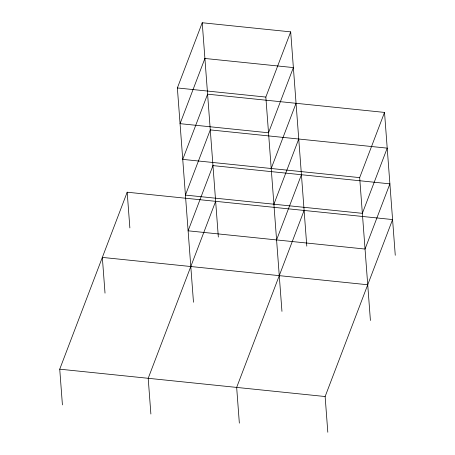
<?xml version="1.0" encoding="UTF-8"?>
<svg xmlns="http://www.w3.org/2000/svg" width="455" height="455" viewBox="0 0 455 455"><rect width="100%" height="100%" fill="white"/><g stroke="black" fill="none" stroke-linecap="round" stroke-linejoin="round"><path stroke-width="0.68" d="M62.42 404.893L59.736 369.176L127.184 192.209L392.58 219.566L325.132 396.533L327.816 432.25M193.483 302.239L177.37 87.951L202.225 22.75L290.688 31.867L306.801 246.161M215.653 201.326L148.199 378.298L150.884 414.01M281.952 311.362L265.839 97.069L290.688 31.867M271.208 168.498L296.057 103.302M273.893 204.215L298.747 139.014M276.577 239.927L301.432 174.731M304.116 210.443L236.663 387.415L239.347 423.133M359.672 177.621L384.526 112.419L207.594 94.179L182.745 159.381L359.672 177.621L370.415 320.479M177.37 87.951L265.839 97.069M367.731 284.762L102.335 257.405L105.02 293.122M59.736 369.176L325.132 396.533M384.526 112.419L395.264 255.278M202.225 22.75L218.337 237.044M127.184 192.209L129.868 227.921M204.909 58.467L180.061 123.663L268.524 132.786L293.373 67.585L204.909 58.467M210.278 129.897L185.43 195.093L362.362 213.332L387.211 148.137L210.278 129.897M212.963 165.609L188.114 230.81L365.046 249.05L389.895 183.848L212.963 165.609"/></g></svg>
